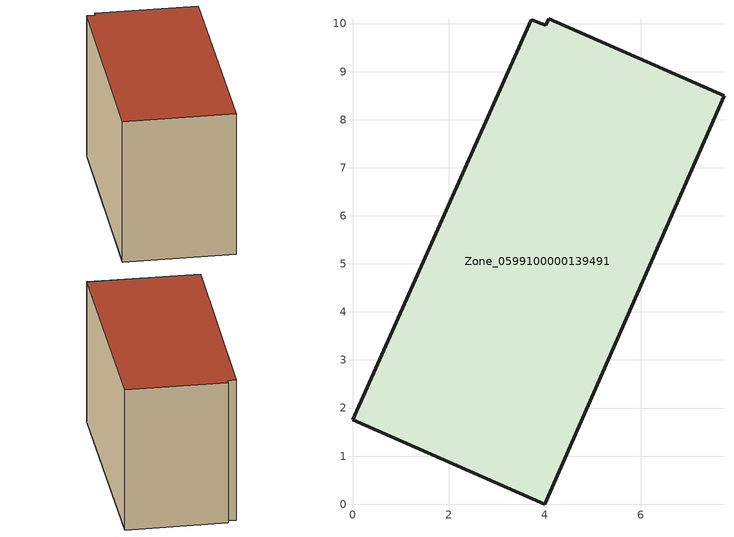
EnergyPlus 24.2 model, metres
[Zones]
Zone_0599100000139491
 floor ground (C_G): 3.72,10.08 4.02,9.96 4.09,10.1 7.73,8.5 4,0 0,1.76 z0
 wall outside (C_F): 3.72,10.08 0,1.76 4,0 7.73,8.5 4.09,10.1 4.02,9.96 3.72,10.08 z0:5.95
 roof outside (C_R): 4.02,9.96 3.72,10.08 0,1.76 4,0 7.73,8.5 4.09,10.1 z5.95
[BUILDING]
Pand.0599100000139491: North Axis=0; Terrain=City; Loads Convergence Tolerance Value=0.04; Temperature Convergence Tolerance Value=0.4; Solar Distribution=FullExterior; Maximum Number of Warmup Days=25; Minimum Number of Warmup Days=1
[Site:Location]
Rotterdam.The.Hague.AP_ZH_NLD Design_Conditions: Latitude=51.96; Longitude=4.45; Time Zone=1; Elevation=-4.5
[SITE:GROUNDTEMPERATURE:BUILDINGSURFACE]
18, 18, 18, 18, 18, 18, 18, 18, 18, 18, 18, 18
[MATERIAL] Thermal Absorptance=0.9; Solar Absorptance=0.7; Visible Absorptance=0.7
Name | Roughness | Thickness | Conductivity | Density | Specific Heat
G.TC.1946-1964 | MediumSmooth | 0.15 | 1 | 540 | 1210
F.TC.1946-1964 | Rough | 0.3 | 0.857143 | 1920 | 840
R.TC.1946-1964 | MediumRough | 0.2 | 0.235294 | 1500 | 1000
[CONSTRUCTION]
C_G: G.TC.1946-1964
C_F: F.TC.1946-1964
C_R: R.TC.1946-1964
[ZONE]
Zone_0599100000139491: Type=1; Multiplier=1; Ceiling Height=Autocalculate; Volume=Autocalculate; Floor Area=autocalculate; Part of Total Floor Area=Yes
[ZONEINFILTRATION:DESIGNFLOWRATE]
Infil_Zone_0599100000139491: Zone or ZoneList or Space or SpaceList=Zone_0599100000139491; Schedule=AlwaysOn; Design Flow Rate Calculation Method=Flow/Area; Flow Rate per Floor Area=0.003; Constant Term Coefficient=1; Temperature Term Coefficient=0; Velocity Term Coefficient=0; Velocity Squared Term Coefficient=0
[HVACTEMPLATE:ZONE:IDEALLOADSAIRSYSTEM]
Zone_0599100000139491: Maximum Heating Supply Air Temperature=50; Minimum Cooling Supply Air Temperature=13; Maximum Heating Supply Air Humidity Ratio=0.0156; Minimum Cooling Supply Air Humidity Ratio=0.0077; Heating Limit=NoLimit; Cooling Limit=NoLimit; Dehumidification Control Type=ConstantSensibleHeatRatio; Cooling Sensible Heat Ratio=0.7; Dehumidification Setpoint=60; Humidification Control Type=None; Humidification Setpoint=30; Outdoor Air Method=None; Outdoor Air Flow Rate per Person=0.00944; Outdoor Air Flow Rate per Zone Floor Area=0; Outdoor Air Flow Rate per Zone=0; Demand Controlled Ventilation Type=None; Outdoor Air Economizer Type=NoEconomizer; Heat Recovery Type=None; Sensible Heat Recovery Effectiveness=0.7; Latent Heat Recovery Effectiveness=0.65
[ZONECONTROL:THERMOSTAT]
ThermostatControl_Zone_0599100000139491: Zone or ZoneList=Zone_0599100000139491; Control Type Schedule=DualSetpointControlType; Control 1=Thermostat_Zone_0599100000139491; Temperature Difference Between Cutout And Setpoint=0
[THERMOSTATSETPOINT:DUALSETPOINT]
Thermostat_Zone_0599100000139491: Heating Setpoint Temperature Schedule=HeatingSetpoint_Zone_0599100000139491; Cooling Setpoint Temperature Schedule=CoolingSetpoint_Zone_0599100000139491
[SCHEDULE:COMPACT]
HeatingSetpoint_Zone_0599100000139491: Through: 12/31, For: AllDays, Until: 24:00, 21
CoolingSetpoint_Zone_0599100000139491: Through: 12/31, For: AllDays, Until: 24:00, 24
DualSetpointControlType: Through: 12/31, For: AllDays, Until: 24:00, 4
AlwaysOn: Through: 12/31, For: AllDays, Until: 24:00, 1
